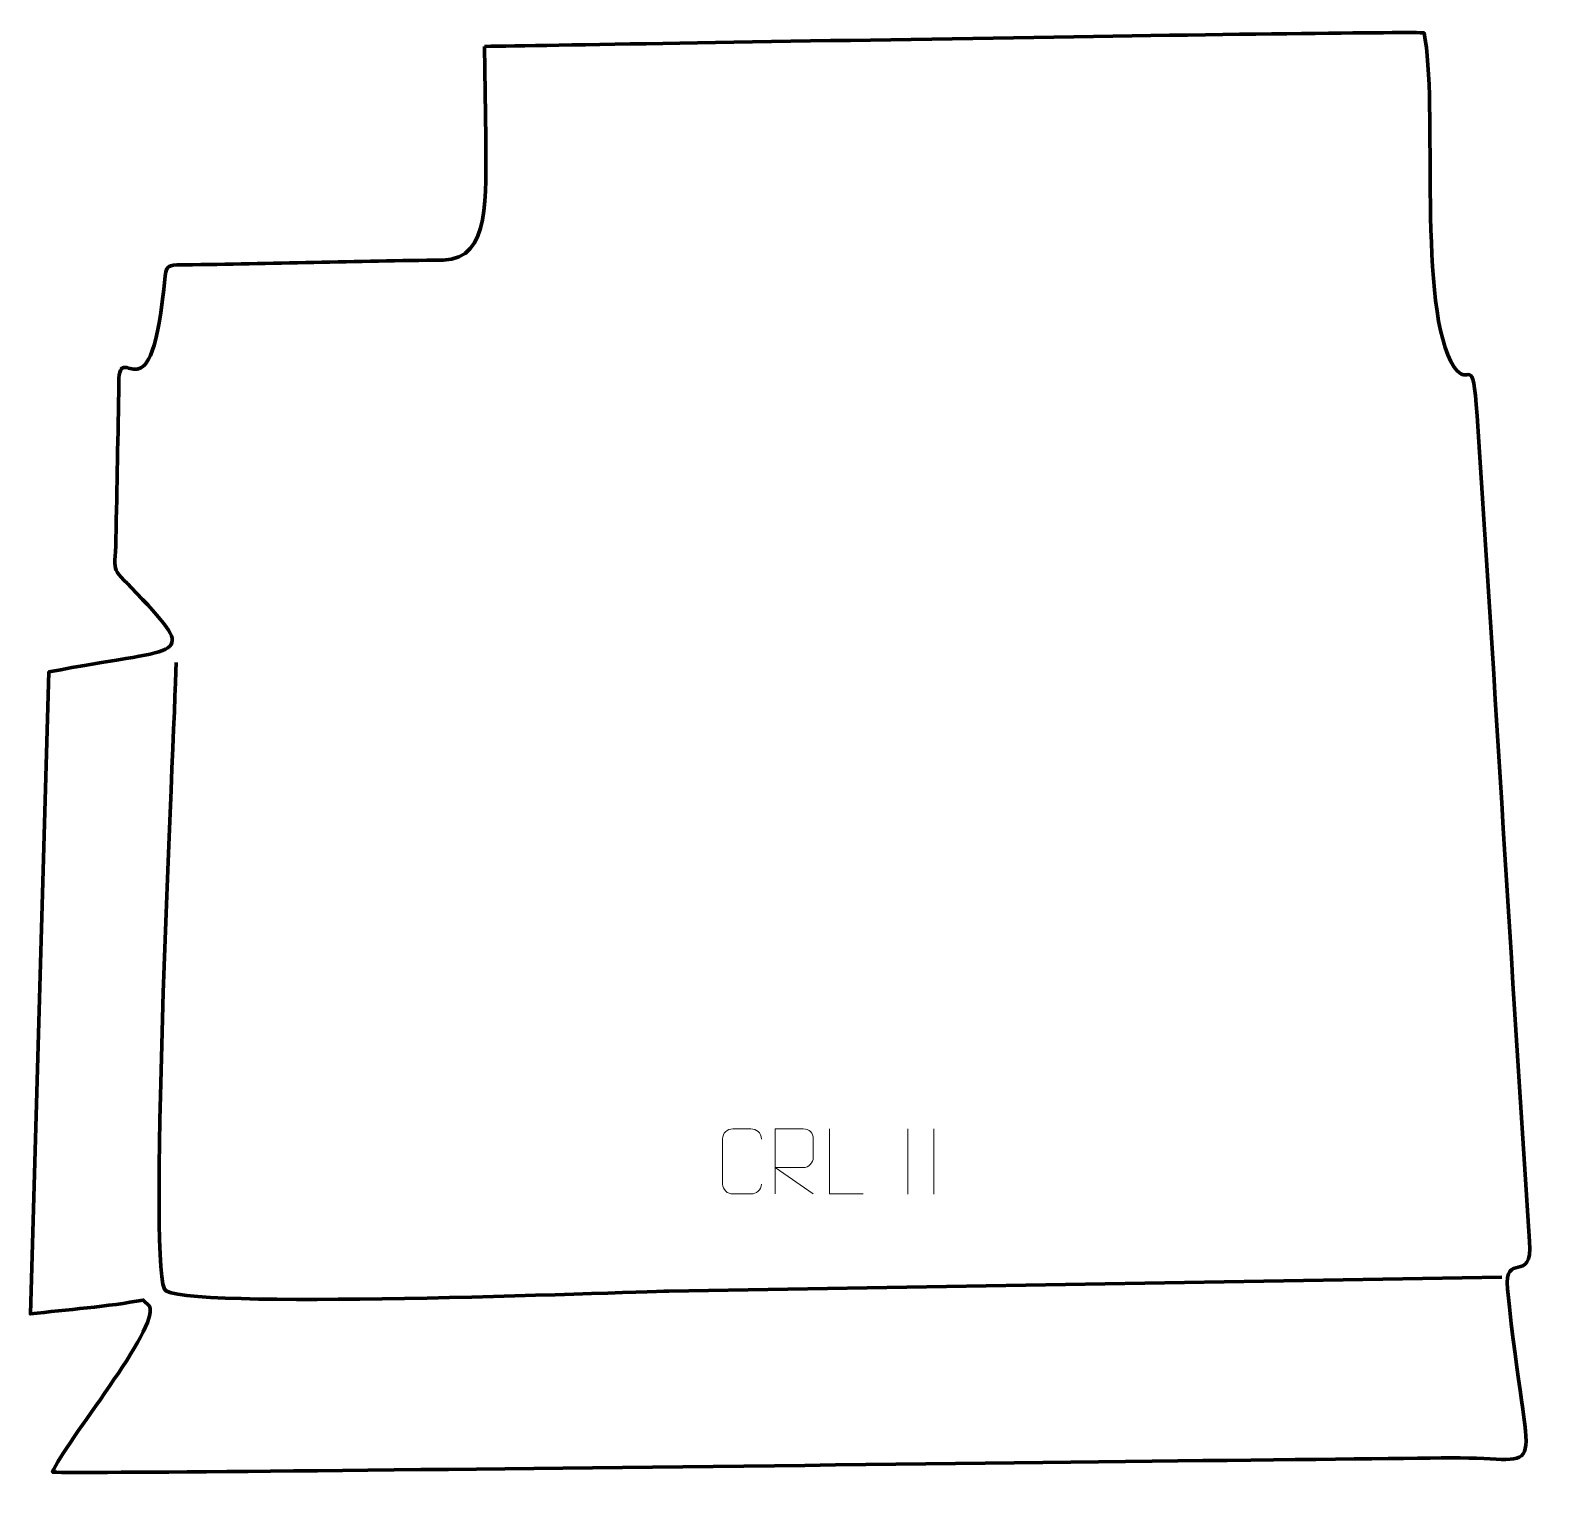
# Model space of a CAD drawing. Header units: millimetres. Extents: x -287 to 296, y -283 to 277.
import ezdxf

# ---------------------------------------------------------------- set-up
doc = ezdxf.new("R2010")
doc.units = ezdxf.units.MM
doc.header["$MEASUREMENT"] = 0
for name, color, linetype in [('layer 1', 7, 'Continuous'), ('layer 2', 7, 'Continuous'), ('layer 3', 7, 'Continuous')]:
    doc.layers.add(name, color=color, linetype=linetype)

msp = doc.modelspace()

# ---------------------------------------------------------------- linework, layer by layer
at = {"layer": 'layer 1', "color": 250, "lineweight": 9}
for points, knots in [([(-7.1889, -165.346), (-7.3287, -167.6694), (-9.0059, -169.149), (-11.1536, -169.1598), (-11.1536, -169.1598), (-13.4855, -169.1594), (-15.8174, -169.1594), (-18.1489, -169.1598), (-18.1489, -169.1598), (-20.0739, -169.2652), (-22.046, -167.3807), (-22.0348, -165.3634), (-22.0348, -165.3634), (-22.0344, -159.5933), (-22.0344, -153.8236), (-22.0348, -148.0543), (-22.0348, -148.0543), (-22.0306, -145.9162), (-20.2839, -144.197), (-18.1315, -144.2105), (-18.1315, -144.2105), (-15.8058, -144.2105), (-13.4797, -144.2105), (-11.1536, -144.2105), (-11.1536, -144.2105), (-9.207, -144.175), (-7.2156, -145.6665), (-7.1889, -148.1041)], [0, 0, 0, 0, 0.125, 0.125, 0.125, 0.125, 0.25, 0.25, 0.25, 0.25, 0.375, 0.375, 0.375, 0.375, 0.5, 0.5, 0.5, 0.5, 0.625, 0.625, 0.625, 0.625, 0.75, 0.75, 0.75, 0.75, 1, 1, 1, 1]), ([(-1.9439, -169.1637), (-1.9439, -169.1637), (-1.9439, -144.2102), (-1.9439, -144.2102), (-1.9439, -144.2102), (1.6509, -144.2102), (5.2464, -144.2102), (8.8416, -144.2102), (8.8416, -144.2102), (11.1669, -144.2479), (12.7242, -145.7379), (12.7201, -148.1043), (12.7201, -148.1043), (12.7197, -150.1398), (12.7197, -153.1992), (12.7201, -155.2352), (12.7201, -155.2352), (12.7136, -157.1107), (10.9013, -159.0525), (8.8918, -159.0716), (8.8918, -159.0716), (8.8918, -159.0716), (-1.9439, -159.0716), (-1.9439, -159.0716), (-1.9439, -159.0716), (-1.9439, -159.0716), (12.7108, -169.1637), (12.7108, -169.1637)], [0, 0, 0, 0, 0.125, 0.125, 0.125, 0.125, 0.25, 0.25, 0.25, 0.25, 0.375, 0.375, 0.375, 0.375, 0.5, 0.5, 0.5, 0.5, 0.625, 0.625, 0.625, 0.625, 0.75, 0.75, 0.75, 0.75, 1, 1, 1, 1]), ([(31.8627, -169.1638), (31.8627, -169.1638), (18.9136, -169.1638), (18.9136, -169.1638), (18.9136, -169.1638), (18.9136, -169.1638), (18.9136, -144.2102), (18.9136, -144.2102)], [0, 0, 0, 0, 0.33333333, 0.33333333, 0.33333333, 0.33333333, 1, 1, 1, 1])]:
    msp.add_open_spline(points, degree=3, knots=knots, dxfattribs=at)
for points in [[(48.9136, -144.1999), (48.9136, -144.1999), (48.9136, -169.174), (48.9136, -169.174)], [(58.9136, -144.1999), (58.9136, -144.1999), (58.9136, -169.174), (58.9136, -169.174)]]:
    msp.add_open_spline(points, degree=3, dxfattribs=at)
at = {"layer": 'layer 2', "color": 20, "lineweight": 158}
msp.add_open_spline([(-113.225, 270.5694), (-66.7921, 271.2808), (239.8957, 276.6793), (246.6935, 275.7605), (246.6935, 275.7605), (252.3108, 249.2415), (243.7578, 169.4621), (258.2659, 147.6777), (258.2659, 147.6777), (264.017, 139.0423), (265.3017, 154.7469), (267.019, 128.9644), (267.019, 128.9644), (274.0363, 23.611), (280.0769, -81.937), (287.1455, -187.41), (287.1455, -187.41), (288.27, -204.1885), (277.2171, -190.822), (278.6748, -205.461), (278.6748, -205.461), (286.376, -282.8011), (296.307, -269.9356), (257.0589, -270.2897), (257.0589, -270.2897), (182.5931, -270.9614), (-274.7002, -276.8554), (-278.7428, -275.7164), (-278.7428, -275.7164), (-274.1716, -264.5149), (-237.4422, -220.3363), (-241.639, -212.1993), (-241.639, -212.1993), (-241.639, -212.1993), (-244.0097, -209.8286), (-244.0097, -209.8286), (-244.0097, -209.8286), (-257.1881, -212.2246), (-273.5746, -213.5779), (-287.1905, -215.0928), (-287.1905, -215.0928), (-287.1905, -215.0928), (-280.0891, 30.8586), (-280.0891, 30.8586), (-280.0891, 30.8586), (-230.8548, 40.61), (-222.3592, 35.1641), (-244.2256, 58.6475), (-244.2256, 58.6475), (-257.3777, 72.7721), (-254.7197, 66.7106), (-254.4417, 81.7725), (-254.4417, 81.7725), (-254.0715, 101.8125), (-253.6417, 121.8521), (-253.3325, 141.8929), (-253.3325, 141.8929), (-253.0538, 159.9576), (-240.7863, 123.6586), (-235.6428, 182.6203), (-235.6428, 182.6203), (-235.2282, 187.3747), (-232.6467, 186.8254), (-228.1749, 186.8726), (-228.1749, 186.8726), (-195.1339, 187.2584), (-162.1431, 188.3222), (-129.0884, 188.7078), (-129.0884, 188.7078), (-110.532, 188.9242), (-112.8856, 214.0351), (-112.7019, 235.3997), (-112.7019, 235.3997), (-112.7019, 235.3997), (-113.225, 270.5694), (-113.225, 270.5694)], degree=3, knots=[0, 0, 0, 0, 0.05, 0.05, 0.05, 0.05, 0.1, 0.1, 0.1, 0.1, 0.15, 0.15, 0.15, 0.15, 0.2, 0.2, 0.2, 0.2, 0.25, 0.25, 0.25, 0.25, 0.3, 0.3, 0.3, 0.3, 0.35, 0.35, 0.35, 0.35, 0.4, 0.4, 0.4, 0.4, 0.45, 0.45, 0.45, 0.45, 0.5, 0.5, 0.5, 0.5, 0.55, 0.55, 0.55, 0.55, 0.6, 0.6, 0.6, 0.6, 0.65, 0.65, 0.65, 0.65, 0.7, 0.7, 0.7, 0.7, 0.75, 0.75, 0.75, 0.75, 0.8, 0.8, 0.8, 0.8, 0.85, 0.85, 0.85, 0.85, 0.9, 0.9, 0.9, 0.9, 1, 1, 1, 1], dxfattribs=at)
at = {"layer": 'layer 3', "color": 187, "lineweight": 158}
msp.add_open_spline([(-231.3371, 34.5531), (-232.3127, 2.3002), (-242.0492, -190.3326), (-235.884, -205.6272), (-235.884, -205.6272), (-232.5594, -213.8748), (-58.2773, -206.6548), (-42.6372, -206.3907), (-42.6372, -206.3907), (-42.6372, -206.3907), (276.4986, -201.0026), (276.4986, -201.0026)], degree=3, knots=[0, 0, 0, 0, 0.25, 0.25, 0.25, 0.25, 0.5, 0.5, 0.5, 0.5, 1, 1, 1, 1], dxfattribs=at)

doc.saveas('drawing.dxf')
